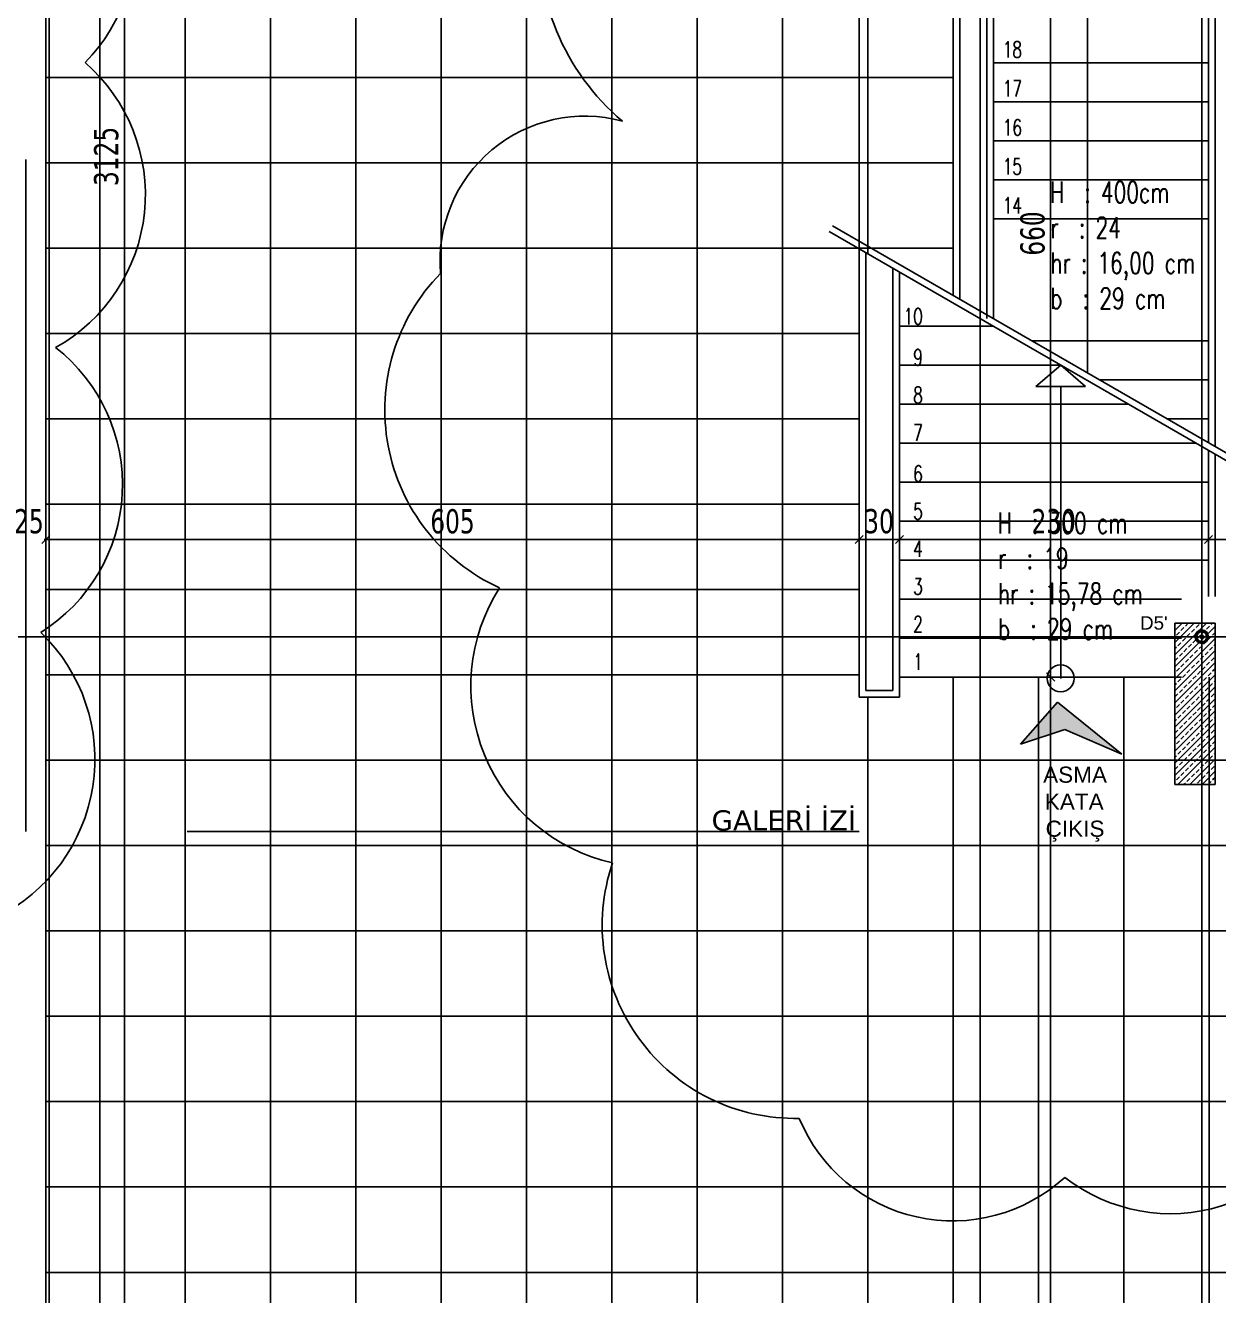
# Model space of a CAD drawing. Header units: millimetres. Extents: x 43168.9 to 43194.6, y -25545.1 to -25543.4.
# Drawn here: x 43171.8228 to 43172.0004, y -25544.322 to -25544.133 of the extents above; entities that cross this region are included whole.
import ezdxf
from ezdxf.enums import TextEntityAlignment as Align

# ---------------------------------------------------------------- set-up
doc = ezdxf.new("R2010")
doc.units = ezdxf.units.MM
doc.header["$LTSCALE"] = 200
doc.linetypes.add('DASHDOT2', pattern=[0.5, 0.25, -0.125, 0, -0.125])
doc.linetypes.add('DOT2', pattern=[0.125, 0, -0.125])
for name, color, linetype in [('aks_sgh', 5, 'DASHDOT2'), ('duv_sgh', 4, 'Continuous'), ('izd.tas.ust_sgh', 213, 'DOT2'), ('kolon-b.a_sgh', 6, 'Continuous'), ('merdi_sgh', 3, 'Continuous'), ('olcuic_sgh', 183, 'Continuous'), ('sembol_sgh', 8, 'Continuous'), ('siva_sgh', 145, 'Continuous'), ('tarama-betonarme_sgh', 223, 'Continuous'), ('tarama-zemin_sgh', 197, 'Continuous'), ('yazi-genel_sgh', 7, 'Continuous'), ('yazi-merdi_sgh', 9, 'Continuous')]:
    doc.layers.add(name, color=color, linetype=linetype)
doc.styles.add('1-200', font='arial.ttf', dxfattribs={"height": 60})
doc.styles.add('dim', font='VERDANA.TTF', dxfattribs={"width": 0.7})
doc.styles.add('text1', font='VERDANA.TTF')
doc.styles.add('text2', font='arial.ttf')
doc.styles.add('text3', font='simplex8.shx', dxfattribs={"width": 0.7})

msp = doc.modelspace()

# ---------------------------------------------------------------- hatches: boundary and pattern name
h = msp.add_hatch(color=256)
edge = h.paths.add_edge_path()
edge.add_arc((43171.99788, -25544.22392), 0.001, 0, 360)
edge = h.paths.add_edge_path(flags=16)
edge.add_arc((43171.99788, -25544.22392), 0.00075, 0, 360)
msp.add_hatch(color=251).paths.add_polyline_path([(43171.97092, -25544.23989), (43171.9764, -25544.23368), (43171.98597, -25544.24138), (43171.97748, -25544.23771)])

# ---------------------------------------------------------------- linework, layer by layer
for p, q in [((43171.8317, -25544.13849), (43171.8317, -25544.13849)), ((43171.8846, -25544.16986), (43171.8846, -25544.16986)), ((43171.82731, -25544.18089), (43171.82731, -25544.18089)), ((43171.89337, -25544.21665), (43171.89337, -25544.21665)), ((43171.82512, -25544.22328), (43171.82512, -25544.22328)), ((43171.91019, -25544.25758), (43171.91019, -25544.25758)), ((43171.93799, -25544.2956), (43171.93799, -25544.2956)), ((43171.97748, -25544.30437), (43171.97748, -25544.30437))]:
    msp.add_line(p, q)
at = {"color": 0}
for p, q in [((43171.97688, -25544.18352), (43171.9732, -25544.18667)), ((43171.98055, -25544.18667), (43171.97688, -25544.18352)), ((43171.9732, -25544.18667), (43171.98055, -25544.18667)), ((43171.97092, -25544.23989), (43171.9764, -25544.23368)), ((43171.9764, -25544.23368), (43171.98597, -25544.24138)), ((43171.97748, -25544.23771), (43171.97092, -25544.23989)), ((43171.98597, -25544.24138), (43171.97748, -25544.23771))]:
    msp.add_line(p, q, dxfattribs=at)
at = {"color": 0, "linetype": 'ByBlock', "lineweight": -2}
for p, q in [((43171.82648, -25544.20885), (43171.82528, -25544.21005)), ((43171.82648, -25544.20885), (43171.82528, -25544.21005)), ((43171.94748, -25544.20885), (43171.94628, -25544.21005)), ((43171.94628, -25544.21005), (43171.94748, -25544.20885)), ((43171.95348, -25544.20885), (43171.95228, -25544.21005)), ((43171.95228, -25544.21005), (43171.95348, -25544.20885)), ((43171.99948, -25544.20885), (43171.99828, -25544.21005)), ((43171.99828, -25544.21005), (43171.99948, -25544.20885)), ((43171.99768, -25544.22412), (43171.99768, -25544.22372)), ((43171.99768, -25544.22372), (43171.99808, -25544.22372)), ((43171.99808, -25544.22412), (43171.99768, -25544.22412)), ((43171.99781, -25544.22385), (43171.99795, -25544.22399)), ((43171.99781, -25544.22399), (43171.99795, -25544.22385)), ((43171.99808, -25544.22372), (43171.99808, -25544.22412)), ((43171.97599, -25544.23052), (43171.97479, -25544.22932)), ((43171.97479, -25544.22932), (43171.97599, -25544.23052))]:
    msp.add_line(p, q, dxfattribs=at)
at = {"color": 0, "linetype": 'Continuous', "lineweight": -2}
for radius in [0.001, 0.00075]:
    msp.add_circle((43171.99788, -25544.22392), radius, dxfattribs=at)
for centre, radius, start, end in [((43171.93418, -25544.12049), 0.03494, 119.869, 229.869), ((43171.81371, -25544.12058), 0.02538, 315.1301, 65.1301), ((43171.81466, -25544.15815), 0.02602, 299.0907, 49.0907), ((43171.90606, -25544.16801), 0.02154, 74.942, 184.942), ((43171.90536, -25544.19018), 0.02905, 135.6253, 245.6253), ((43171.81137, -25544.20132), 0.02591, 302.0374, 52.0374), ((43171.91612, -25544.23123), 0.02701, 147.3397, 257.3397), ((43171.80698, -25544.24218), 0.02619, 296.1748, 46.1748), ((43171.9374, -25544.26686), 0.02874, 161.1732, 271.1732), ((43171.99325, -25544.28407), 0.0257, 232.167, 342.167), ((43171.96081, -25544.28615), 0.0247, 202.4778, 312.4778)]:
    msp.add_arc(centre, radius, start, end)
at = {"layer": 'aks_sgh'}
for p, q in [((43171.96488, -25543.74092), (43171.96488, -25544.60992)), ((43171.99788, -25543.74092), (43171.99788, -25544.60992)), ((43172.26688, -25544.22392), (43171.46488, -25544.22392))]:
    msp.add_line(p, q, dxfattribs=at)
at = {"layer": 'duv_sgh'}
msp.add_line((43171.82588, -25544.46492), (43171.82588, -25543.83992), dxfattribs=at)
at = {"layer": 'izd.tas.ust_sgh', "ltscale": 0.5}
for p, q in [((43171.82288, -25544.25292), (43171.82288, -25544.09506)), ((43171.94688, -25544.09506), (43171.94688, -25544.25292)), ((43171.94688, -25544.25292), (43171.82288, -25544.25292))]:
    msp.add_line(p, q, dxfattribs=at)
at = {"layer": 'kolon-b.a_sgh'}
for p, q in [((43171.99388, -25544.22192), (43171.99988, -25544.22192)), ((43171.99388, -25544.24592), (43171.99388, -25544.22192)), ((43171.99988, -25544.22192), (43171.99988, -25544.24592)), ((43171.99988, -25544.24592), (43171.99388, -25544.24592))]:
    msp.add_line(p, q, dxfattribs=at)
at = {"layer": 'merdi_sgh'}
for p, q in [((43171.96088, -25544.17313), (43171.96088, -25544.09406)), ((43171.96188, -25544.1737), (43171.96188, -25544.09506)), ((43171.96588, -25544.09506), (43171.96588, -25544.15785)), ((43171.96688, -25544.09406), (43171.96688, -25544.15842)), ((43171.96588, -25544.09792), (43171.96588, -25544.17659)), ((43171.96688, -25544.09792), (43171.96688, -25544.17659)), ((43171.99888, -25544.10992), (43171.99888, -25544.19507)), ((43171.99988, -25544.10992), (43171.99988, -25544.19564)), ((43171.96688, -25544.13852), (43171.99888, -25544.13852)), ((43171.96688, -25544.14432), (43171.99888, -25544.14432)), ((43171.96688, -25544.15012), (43171.99888, -25544.15012)), ((43171.96688, -25544.15592), (43171.99888, -25544.15592)), ((43171.96688, -25544.16172), (43171.99888, -25544.16172)), ((43171.94244, -25544.16364), (43172.0107, -25544.20304)), ((43171.94294, -25544.16277), (43172.0112, -25544.20218)), ((43171.94688, -25544.23292), (43171.94688, -25544.1662)), ((43171.94788, -25544.23192), (43171.94788, -25544.16678)), ((43171.95188, -25544.16909), (43171.95188, -25544.23192)), ((43171.95288, -25544.16966), (43171.95288, -25544.23292)), ((43171.95288, -25544.17772), (43171.96683, -25544.17772)), ((43171.97264, -25544.17992), (43171.99888, -25544.17992)), ((43171.95288, -25544.18352), (43171.97688, -25544.18352)), ((43171.98269, -25544.18572), (43171.99888, -25544.18572)), ((43171.95288, -25544.18932), (43171.98693, -25544.18932)), ((43171.99274, -25544.19152), (43171.99888, -25544.19152)), ((43171.95288, -25544.19512), (43171.99697, -25544.19512)), ((43171.99888, -25544.19622), (43171.99888, -25544.21792)), ((43171.99988, -25544.1968), (43171.99988, -25544.21792)), ((43171.95288, -25544.20092), (43171.99888, -25544.20092)), ((43171.95288, -25544.20672), (43171.99888, -25544.20672)), ((43171.95288, -25544.21252), (43171.99888, -25544.21252)), ((43171.95288, -25544.21832), (43171.99488, -25544.21832)), ((43171.95288, -25544.22412), (43171.99488, -25544.22412)), ((43171.95288, -25544.22992), (43171.99488, -25544.22992)), ((43171.95188, -25544.23192), (43171.94788, -25544.23192)), ((43171.95288, -25544.23292), (43171.94688, -25544.23292))]:
    msp.add_line(p, q, dxfattribs=at)
at = {"layer": 'olcuic_sgh'}
for p, q in [((43171.83755, -25543.83967), (43171.83755, -25544.46517)), ((43171.97539, -25544.23017), (43171.97539, -25544.09767)), ((43171.82588, -25544.20872), (43171.82588, -25544.21045)), ((43171.82588, -25544.20872), (43171.82588, -25544.21045)), ((43171.94688, -25544.20872), (43171.94688, -25544.21045)), ((43171.94688, -25544.20872), (43171.94688, -25544.21045)), ((43171.95288, -25544.20872), (43171.95288, -25544.21045)), ((43171.95288, -25544.20872), (43171.95288, -25544.21045)), ((43171.99888, -25544.20872), (43171.99888, -25544.21045)), ((43171.99888, -25544.20872), (43171.99888, -25544.21045)), ((43171.94713, -25544.20945), (43171.82563, -25544.20945)), ((43171.82588, -25544.20945), (43171.82708, -25544.20945)), ((43171.95313, -25544.20945), (43171.94663, -25544.20945)), ((43171.99913, -25544.20945), (43171.95263, -25544.20945)), ((43172.00713, -25544.20945), (43171.99863, -25544.20945)), ((43171.97939, -25544.22992), (43171.97439, -25544.22992)), ((43171.97939, -25544.22992), (43171.97439, -25544.22992)), ((43171.97539, -25544.46517), (43171.97539, -25544.22967))]:
    msp.add_line(p, q, dxfattribs=at)
at = {"layer": 'sembol_sgh'}
for p, q in [((43171.98088, -25544.18467), (43171.98088, -25544.10107)), ((43171.97688, -25544.23012), (43171.97688, -25544.18667))]:
    msp.add_line(p, q, dxfattribs=at)
msp.add_circle((43171.97688, -25544.23012), 0.002, dxfattribs=at)
at = {"layer": 'siva_sgh'}
msp.add_line((43171.82638, -25544.46492), (43171.82638, -25543.83992), dxfattribs=at)
at = {"layer": 'tarama-betonarme_sgh'}
for p, q in [((43171.99388, -25544.22301), (43171.99497, -25544.22192)), ((43171.99388, -25544.2248), (43171.99676, -25544.22192)), ((43171.99388, -25544.2266), (43171.99856, -25544.22192)), ((43171.99388, -25544.22211), (43171.99407, -25544.22192)), ((43171.99388, -25544.2284), (43171.99988, -25544.2224)), ((43171.99545, -25544.22234), (43171.99587, -25544.22192)), ((43171.99702, -25544.22256), (43171.99747, -25544.22211)), ((43171.99859, -25544.22279), (43171.99904, -25544.22234)), ((43171.99926, -25544.22211), (43171.99946, -25544.22192)), ((43171.99388, -25544.23019), (43171.99988, -25544.22419)), ((43171.9941, -25544.22368), (43171.99455, -25544.22324)), ((43171.99477, -25544.22301), (43171.99522, -25544.22256)), ((43171.995, -25544.22458), (43171.99545, -25544.22413)), ((43171.99567, -25544.22391), (43171.99612, -25544.22346)), ((43171.99635, -25544.22324), (43171.99679, -25544.22279)), ((43171.99657, -25544.22481), (43171.99702, -25544.22436)), ((43171.99724, -25544.22413), (43171.99769, -25544.22368)), ((43171.99792, -25544.22346), (43171.99837, -25544.22301)), ((43171.99882, -25544.22436), (43171.99926, -25544.22391)), ((43171.99949, -25544.22368), (43171.99988, -25544.22329)), ((43171.99388, -25544.2257), (43171.9941, -25544.22548)), ((43171.99388, -25544.23199), (43171.99988, -25544.22599)), ((43171.99433, -25544.22526), (43171.99477, -25544.22481)), ((43171.99522, -25544.22615), (43171.99567, -25544.2257)), ((43171.9959, -25544.22548), (43171.99635, -25544.22503)), ((43171.99679, -25544.22638), (43171.99724, -25544.22593)), ((43171.99747, -25544.2257), (43171.99792, -25544.22526)), ((43171.99814, -25544.22503), (43171.99859, -25544.22458)), ((43171.99837, -25544.2266), (43171.99882, -25544.22615)), ((43171.99904, -25544.22593), (43171.99949, -25544.22548)), ((43171.99971, -25544.22526), (43171.99988, -25544.22509)), ((43171.99388, -25544.2275), (43171.99433, -25544.22705)), ((43171.99388, -25544.23378), (43171.99988, -25544.22778)), ((43171.99455, -25544.22683), (43171.995, -25544.22638)), ((43171.99477, -25544.2284), (43171.99522, -25544.22795)), ((43171.99545, -25544.22773), (43171.9959, -25544.22728)), ((43171.99612, -25544.22705), (43171.99657, -25544.2266)), ((43171.99635, -25544.22862), (43171.99679, -25544.22817)), ((43171.99702, -25544.22795), (43171.99747, -25544.2275)), ((43171.99769, -25544.22728), (43171.99814, -25544.22683)), ((43171.99859, -25544.22817), (43171.99904, -25544.22773)), ((43171.99926, -25544.2275), (43171.99971, -25544.22705)), ((43171.99388, -25544.23558), (43171.99988, -25544.22958)), ((43171.9941, -25544.22907), (43171.99455, -25544.22862)), ((43171.995, -25544.22997), (43171.99545, -25544.22952)), ((43171.99567, -25544.2293), (43171.99612, -25544.22885)), ((43171.99657, -25544.2302), (43171.99702, -25544.22975)), ((43171.99724, -25544.22952), (43171.99769, -25544.22907)), ((43171.99792, -25544.22885), (43171.99837, -25544.2284)), ((43171.99814, -25544.23042), (43171.99859, -25544.22997)), ((43171.99882, -25544.22975), (43171.99926, -25544.2293)), ((43171.99949, -25544.22907), (43171.99988, -25544.22868)), ((43171.99388, -25544.23109), (43171.9941, -25544.23087)), ((43171.99388, -25544.23738), (43171.99988, -25544.23138)), ((43171.99433, -25544.23064), (43171.99477, -25544.2302)), ((43171.99455, -25544.23222), (43171.995, -25544.23177)), ((43171.99522, -25544.23154), (43171.99567, -25544.23109)), ((43171.9959, -25544.23087), (43171.99635, -25544.23042)), ((43171.99612, -25544.23244), (43171.99657, -25544.23199)), ((43171.99679, -25544.23177), (43171.99724, -25544.23132)), ((43171.99747, -25544.23109), (43171.99792, -25544.23064)), ((43171.99837, -25544.23199), (43171.99882, -25544.23154)), ((43171.99904, -25544.23132), (43171.99949, -25544.23087)), ((43171.99971, -25544.23064), (43171.99988, -25544.23048)), ((43171.99388, -25544.23289), (43171.99433, -25544.23244)), ((43171.99388, -25544.23917), (43171.99988, -25544.23317)), ((43171.99477, -25544.23379), (43171.99522, -25544.23334)), ((43171.99545, -25544.23311), (43171.9959, -25544.23266)), ((43171.99635, -25544.23401), (43171.99679, -25544.23356)), ((43171.99702, -25544.23334), (43171.99747, -25544.23289)), ((43171.99769, -25544.23266), (43171.99814, -25544.23222)), ((43171.99792, -25544.23424), (43171.99837, -25544.23379)), ((43171.99859, -25544.23356), (43171.99904, -25544.23311)), ((43171.99926, -25544.23289), (43171.99971, -25544.23244)), ((43171.99388, -25544.24097), (43171.99988, -25544.23497)), ((43171.9941, -25544.23446), (43171.99455, -25544.23401)), ((43171.99433, -25544.23603), (43171.99477, -25544.23558)), ((43171.995, -25544.23536), (43171.99545, -25544.23491)), ((43171.99567, -25544.23469), (43171.99612, -25544.23424)), ((43171.99657, -25544.23558), (43171.99702, -25544.23513)), ((43171.99724, -25544.23491), (43171.99769, -25544.23446)), ((43171.99814, -25544.23581), (43171.99859, -25544.23536)), ((43171.99882, -25544.23513), (43171.99926, -25544.23469)), ((43171.99949, -25544.23446), (43171.99988, -25544.23407)), ((43171.99388, -25544.23648), (43171.9941, -25544.23626)), ((43171.99388, -25544.24276), (43171.99988, -25544.23676)), ((43171.99455, -25544.2376), (43171.995, -25544.23715)), ((43171.99522, -25544.23693), (43171.99567, -25544.23648)), ((43171.9959, -25544.23626), (43171.99635, -25544.23581)), ((43171.99612, -25544.23783), (43171.99657, -25544.23738)), ((43171.99679, -25544.23715), (43171.99724, -25544.23671)), ((43171.99747, -25544.23648), (43171.99792, -25544.23603)), ((43171.99769, -25544.23805), (43171.99814, -25544.2376)), ((43171.99837, -25544.23738), (43171.99882, -25544.23693)), ((43171.99904, -25544.23671), (43171.99949, -25544.23626)), ((43171.99971, -25544.23603), (43171.99988, -25544.23587)), ((43171.99388, -25544.23827), (43171.99433, -25544.23783)), ((43171.99388, -25544.24456), (43171.99988, -25544.23856)), ((43171.9941, -25544.23985), (43171.99455, -25544.2394)), ((43171.99477, -25544.23918), (43171.99522, -25544.23873)), ((43171.99545, -25544.2385), (43171.9959, -25544.23805)), ((43171.99635, -25544.2394), (43171.99679, -25544.23895)), ((43171.99702, -25544.23873), (43171.99747, -25544.23828)), ((43171.99792, -25544.23962), (43171.99837, -25544.23918)), ((43171.99859, -25544.23895), (43171.99904, -25544.2385)), ((43171.99926, -25544.23828), (43171.99971, -25544.23783)), ((43171.99949, -25544.23985), (43171.99988, -25544.23946)), ((43171.99432, -25544.24592), (43171.99988, -25544.24036)), ((43171.99433, -25544.24142), (43171.99477, -25544.24097)), ((43171.995, -25544.24075), (43171.99545, -25544.2403)), ((43171.99567, -25544.24007), (43171.99612, -25544.23962)), ((43171.9959, -25544.24164), (43171.99635, -25544.2412)), ((43171.99657, -25544.24097), (43171.99702, -25544.24052)), ((43171.99724, -25544.2403), (43171.99769, -25544.23985)), ((43171.99747, -25544.24187), (43171.99792, -25544.24142)), ((43171.99814, -25544.2412), (43171.99859, -25544.24075)), ((43171.99882, -25544.24052), (43171.99926, -25544.24007)), ((43171.99971, -25544.24142), (43171.99988, -25544.24125)), ((43171.99388, -25544.24187), (43171.9941, -25544.24164)), ((43171.99388, -25544.24366), (43171.99433, -25544.24322)), ((43171.99455, -25544.24299), (43171.995, -25544.24254)), ((43171.99522, -25544.24232), (43171.99567, -25544.24187)), ((43171.99611, -25544.24592), (43171.99988, -25544.24215)), ((43171.99612, -25544.24322), (43171.99657, -25544.24277)), ((43171.99679, -25544.24254), (43171.99724, -25544.24209)), ((43171.99769, -25544.24344), (43171.99814, -25544.24299)), ((43171.99837, -25544.24277), (43171.99882, -25544.24232)), ((43171.99904, -25544.24209), (43171.99949, -25544.24164)), ((43171.99926, -25544.24367), (43171.99971, -25544.24322)), ((43171.9941, -25544.24524), (43171.99455, -25544.24479)), ((43171.99477, -25544.24456), (43171.99522, -25544.24411)), ((43171.99545, -25544.24389), (43171.9959, -25544.24344)), ((43171.99567, -25544.24546), (43171.99612, -25544.24501)), ((43171.99635, -25544.24479), (43171.99679, -25544.24434)), ((43171.99702, -25544.24411), (43171.99747, -25544.24367)), ((43171.99791, -25544.24592), (43171.99988, -25544.24395)), ((43171.99792, -25544.24501), (43171.99837, -25544.24456)), ((43171.99859, -25544.24434), (43171.99904, -25544.24389)), ((43171.99949, -25544.24524), (43171.99988, -25544.24485)), ((43171.99521, -25544.24592), (43171.99545, -25544.24569)), ((43171.99701, -25544.24592), (43171.99702, -25544.24591)), ((43171.99724, -25544.24569), (43171.99769, -25544.24524)), ((43171.99882, -25544.24591), (43171.99926, -25544.24546)), ((43171.9997, -25544.24592), (43171.99988, -25544.24574))]:
    msp.add_line(p, q, dxfattribs=at)
at = {"layer": 'tarama-zemin_sgh'}
for p, q in [((43171.8339, -25544.46492), (43171.8339, -25543.83992)), ((43171.8466, -25544.46492), (43171.8466, -25543.83992)), ((43171.8593, -25544.46492), (43171.8593, -25543.83992)), ((43171.872, -25544.46492), (43171.872, -25543.83992)), ((43171.8847, -25544.46492), (43171.8847, -25543.83992)), ((43171.8974, -25544.46492), (43171.8974, -25543.83992)), ((43171.9101, -25544.46492), (43171.9101, -25543.83992)), ((43171.9228, -25544.46492), (43171.9228, -25543.83992)), ((43171.9355, -25544.46492), (43171.9355, -25543.83992)), ((43171.9482, -25544.16685), (43171.9482, -25543.83992)), ((43171.96088, -25544.1407), (43171.82588, -25544.1407)), ((43171.96088, -25544.1534), (43171.82588, -25544.1534)), ((43171.96088, -25544.1661), (43171.82588, -25544.1661)), ((43171.94688, -25544.1788), (43171.82588, -25544.1788)), ((43171.94688, -25544.1915), (43171.82588, -25544.1915)), ((43171.94688, -25544.2042), (43171.82588, -25544.2042)), ((43171.94688, -25544.2169), (43171.82588, -25544.2169)), ((43171.94688, -25544.2296), (43171.82588, -25544.2296)), ((43171.9609, -25544.46492), (43171.9609, -25544.22992)), ((43171.9736, -25544.46492), (43171.9736, -25544.22992)), ((43171.9863, -25544.46492), (43171.9863, -25544.22992)), ((43171.999, -25544.46492), (43171.999, -25544.22992)), ((43171.9482, -25544.46492), (43171.9482, -25544.23292)), ((43172.18349, -25544.2423), (43171.82588, -25544.2423)), ((43172.18351, -25544.255), (43171.82588, -25544.255)), ((43172.18353, -25544.2677), (43171.82588, -25544.2677)), ((43172.18355, -25544.2804), (43171.82588, -25544.2804)), ((43172.18358, -25544.2931), (43171.82588, -25544.2931)), ((43172.1836, -25544.3058), (43171.82588, -25544.3058)), ((43172.18362, -25544.3185), (43171.82588, -25544.3185))]:
    msp.add_line(p, q, dxfattribs=at)

# ---------------------------------------------------------------- texts
at = {"layer": 'aks_sgh', "style": '1-200'}
msp.add_text("D5'", height=0.002, rotation=360, dxfattribs=at).set_placement((43171.98869, -25544.22287))
at = {"layer": 'olcuic_sgh', "color": 2, "style": 'dim', "width": 0.7}
for s, p in [('3125', (43171.83664, -25544.15685)), ('660', (43171.97448, -25544.16723))]:
    msp.add_text(s, height=0.0036, rotation=90, dxfattribs=at).set_placement(p)
for s, p in [('25', (43171.82116, -25544.20853)), ('605', (43171.88308, -25544.20854)), ('30', (43171.94765, -25544.20853)), ('230', (43171.97255, -25544.20853))]:
    msp.add_text(s, height=0.0036, dxfattribs=at).set_placement(p)
at = {"layer": 'yazi-genel_sgh', "style": 'text2'}
for s, p in [('ASMA ', (43171.97427, -25544.24565)), ('KATA', (43171.97452, -25544.24967)), ('ÇIKIŞ', (43171.97464, -25544.25369))]:
    msp.add_text(s, height=0.0024, dxfattribs=at).set_placement(p)
at = {"layer": 'yazi-merdi_sgh', "style": 'text3', "width": 0.7}
for s, p in [('18', (43171.97113, -25544.13776)), ('17', (43171.97113, -25544.14356)), ('16', (43171.97113, -25544.14936)), ('15', (43171.97113, -25544.15516)), ('14', (43171.97113, -25544.16096)), ('10', (43171.95637, -25544.17746)), ('9', (43171.95637, -25544.18356)), ('8', (43171.95637, -25544.18916)), ('7', (43171.95637, -25544.19476)), ('6', (43171.95637, -25544.20086)), ('5', (43171.95637, -25544.20646)), ('4', (43171.95637, -25544.21206)), ('3', (43171.95637, -25544.21766)), ('2', (43171.95637, -25544.22326)), ('1', (43171.95637, -25544.22886))]:
    msp.add_text(s, height=0.0024, dxfattribs=at).set_placement(p, align=Align.RIGHT)
for s, p in [('H  : 400cm', (43171.9753, -25544.15936)), ('r  : 24', (43171.97535, -25544.16463)), ('hr : 16,00 cm', (43171.97535, -25544.16989)), ('b  : 29 cm', (43171.97535, -25544.17515)), ('H  : 300 cm', (43171.96752, -25544.20857)), ('r  : 19', (43171.96757, -25544.21383)), ('hr : 15,78 cm', (43171.96756, -25544.2191)), ('b  : 29 cm', (43171.96756, -25544.22436))]:
    msp.add_text(s, height=0.00315, dxfattribs=at).set_placement(p)
at = {"layer": 'yazi-merdi_sgh', "style": 'text1'}
msp.add_text('GALERİ İZİ', height=0.003, dxfattribs=at).set_placement((43171.94645, -25544.25275), align=Align.RIGHT)

doc.saveas('drawing.dxf')
